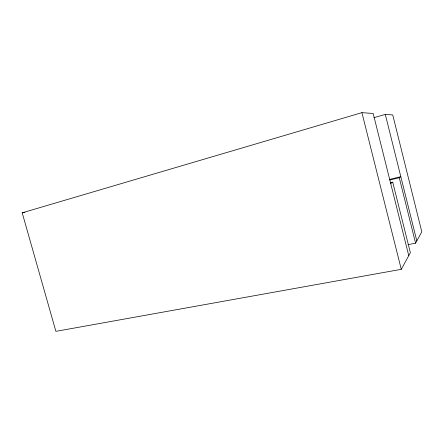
<?xml version="1.0" encoding="UTF-8"?>
<svg xmlns="http://www.w3.org/2000/svg" width="444" height="444" viewBox="0 0 444 444"><rect width="100%" height="100%" fill="white"/><g stroke="black" fill="none" stroke-linecap="round" stroke-linejoin="round"><path stroke-width="0.67" d="M408.763 255.644L373.182 113.486L361.91 112.648L22.2 212.826L55.883 331.352L401.276 269.325L410.367 252.708L392.724 182.162L390.714 182.651M408.114 244.627L415.59 243.168L421.8 231.824L392.746 114.941L385.298 114.386L373.97 117.654M390.714 183.527L392.724 182.162M389.882 180.009L399.273 177.728L400.821 176.679L389.432 179.448M22.2 212.826L24.886 212.293M361.91 112.648L401.276 269.325M385.298 114.386L416.827 240.909M399.273 177.728L415.59 243.168"/></g></svg>
